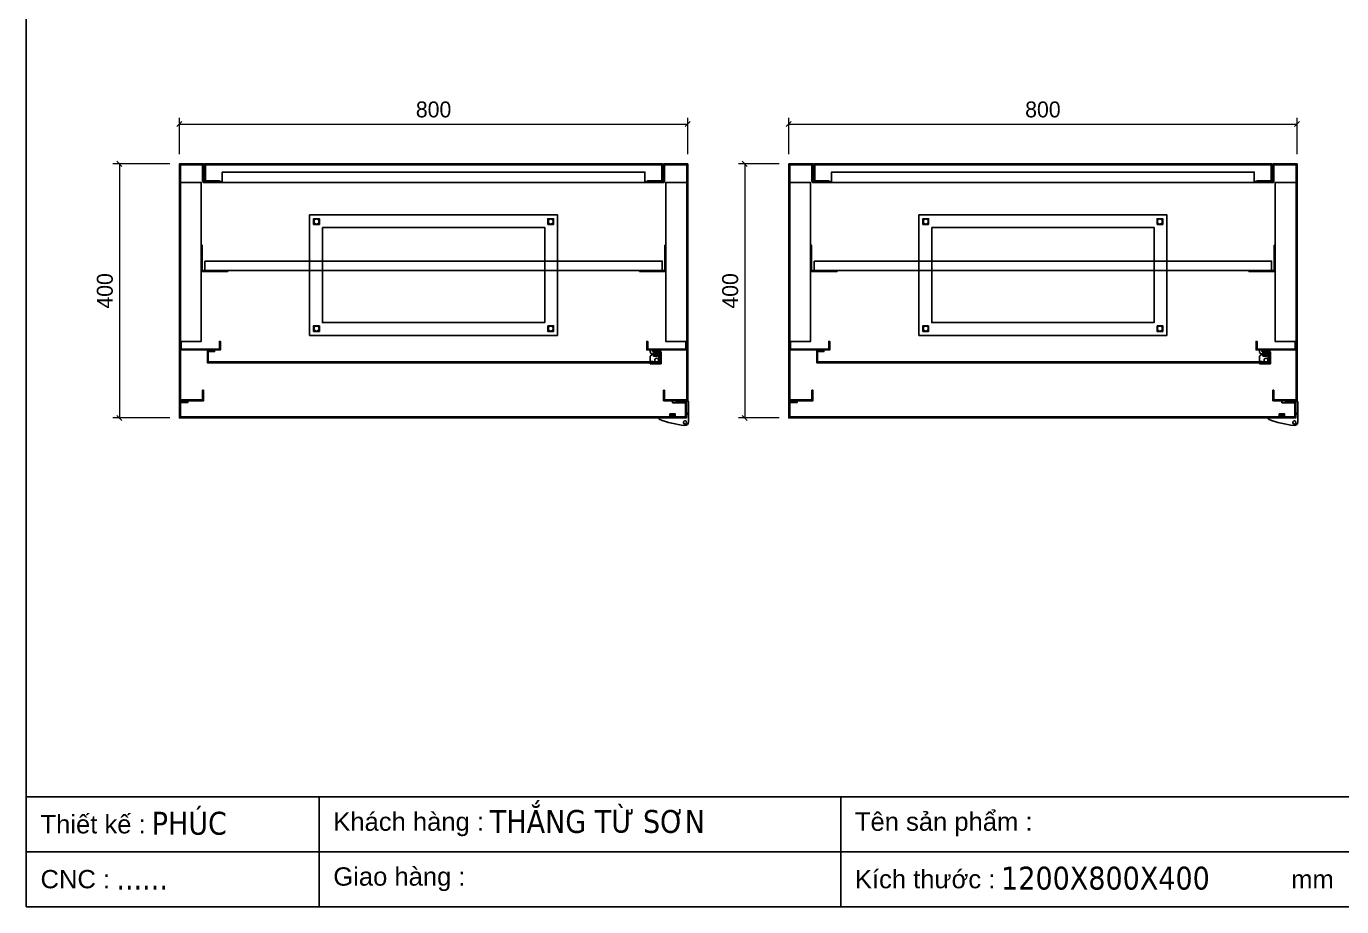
# Model space of a CAD drawing. Header units: millimetres. Extents: x 0 to 4277, y 0 to 3024.
# Drawn here: x 0 to 2070, y 0 to 1386 of the extents above; entities that cross this region are included whole.
import ezdxf
from ezdxf.enums import TextEntityAlignment as Align

# ---------------------------------------------------------------- set-up
doc = ezdxf.new("R2010")
doc.units = ezdxf.units.MM
doc.layers.add('DIM', color=253, linetype='Continuous')
doc.styles.add('Arial', font='arial.ttf')
doc.styles.add('Tahoma (Input Text)', font='tahoma.ttf')
doc.dimstyles.new('Dim-25', dxfattribs={"dimtxt": 25, "dimasz": 8, "dimexe": 10, "dimexo": 15, "dimgap": 10, "dimtad": 1, "dimdec": 0, "dimtxsty": 'Standard', "dimblk": 'OBLIQUE', "dimcen": 10, "dimclrd": 5, "dimclre": 5, "dimclrt": 3, "dimazin": 3, "dimtfac": 1, "dimtdec": 0, "dimtmove": 0, "dimatfit": 3, "dimldrblk": 'OBLIQUE', "dimlwd": 9, "dimlwe": 9})

# ---------------------------------------------------------------- blocks, each defined once
blk = doc.blocks.new('khungtenAsean2')
at = {"color": 7}
for p, q in [((2970, -1980), (0, -1980)), ((320, -1980), (320, -2100)), ((890, -1980), (890, -2100)), ((2020, -2040), (0, -2040))]:
    blk.add_line(p, q, dxfattribs=at)
blk.add_lwpolyline([(0, 0), (2970, 0), (2970, -2100), (0, -2100)], close=True, dxfattribs=at)
at = {"color": 2, "char_height": 20, "width": 917.634, "attachment_point": 4, "style": 'Arial'}
for s, insert in [('  Thiết kế :', (0, -2010)), ('  Khách hàng :', (320, -2010)), ('  Tên sản phẩm :', (890, -2010)), ('  Giao hàng :', (320, -2070)), ('  CNC :', (0, -2070)), ('  Kích thước :', (890, -2070)), ('mm', (1382.3, -2070))]:
    blk.add_mtext(s, dxfattribs=dict(at, insert=insert))
at = {"color": 1, "style": 'Tahoma (Input Text)', "flags": 8}
for tag, p in [('#01', (137.1, -2021.3)), ('#03', (506.6, -2019.3)), ('#05', (1106.6, -2021.3)), ('#07', (1834.7, -2021.3)), ('#09', (2146.7, -2021.3)), ('#02', (98.5, -2081.3)), ('#04', (486.1, -2081.3)), ('#06', (1065.3, -2081.3)), ('#08', (1817.4, -2081.3)), ('#10', (2146.7, -2081.3))]:
    blk.add_attdef(tag, p, '', height=25, dxfattribs=at)
blk.add_attdef('#11', text='', height=25, dxfattribs=at).set_placement((2915, -2067.3), align=Align.CENTER)
blk = doc.blocks.new('HL003-2-3')
h = blk.add_hatch()
h.set_pattern_fill('ANSI31', color=2, scale=0.5, style=0)
h.set_pattern_definition([(45, (8435.407, 86016.9664), (-1.122532015, 1.122532015), [])])
h.paths.add_polyline_path([(11, 10), (5, 10), (5, 0), (11, 0)])
at = {"color": 1}
for p, q in [((0, 22), (17, 22)), ((0, 20), (0, 22)), ((17, 22), (17, 3)), ((0, 20), (15, 20)), ((4, 18), (0, 18)), ((0, 10), (0, 18)), ((0, 10), (8, 3)), ((0, 4), (3.4, 7)), ((0, 0), (0, 4)), ((16, 0), (0, 0)), ((4, 20), (4, 18)), ((17, 3), (8, 3)), ((15, 20), (15, 3)), ((16, 3), (16, 0))]:
    blk.add_line(p, q, dxfattribs=at)
at = {"color": 2}
blk.add_lwpolyline([(5, 10), (11, 10), (11, 0), (5, 0)], close=True, dxfattribs=at)
at = {"color": 1}
blk.add_circle((10, 16), 3, dxfattribs=at)
blk.add_circle((10, 16), 3, dxfattribs=at)
blk = doc.blocks.new('HL044-1.3-B')
h = blk.add_hatch()
h.set_pattern_fill('ANSI31', color=1, scale=0.3, style=0)
h.set_pattern_definition([(45, (-80982.31925, -42991.2648), (-0.673519209, 0.673519209), [])])
h.paths.add_polyline_path([(-15.5, 27), (-15.5, 24), (-9.5, 24), (-9.5, 27)])
at = {"color": 1}
for p, q in [((-22, 24), (-22, 27)), ((-22, 27), (1, 27)), ((-1, 24), (-22, 24)), ((-15.5, 24), (-15.5, 27)), ((-9.5, 24), (-9.5, 27)), ((0, 23), (0, 0)), ((3, 25), (3, 0)), ((0, 0), (-43, 0)), ((-43, 0), (-43, -2)), ((-25, 6.5), (-25, 0)), ((-25, 6.5), (-19, 5.9)), ((-25, 5.5), (-19, 4.9)), ((-25, 4.5), (-19, 3.9)), ((-25, 3.5), (-19, 2.9)), ((-25, 2.5), (-19, 1.9)), ((-25, 1.5), (-19, 0.9)), ((-25, 0.5), (-19.7, 0)), ((-19, 6.5), (-19, 0)), ((0, 7.5), (3, 7.5)), ((0, 6), (3, 6)), ((3, -6.5), (3, 0))]:
    blk.add_line(p, q, dxfattribs=at)
blk.add_lwpolyline([(-26, 6.5), (-18, 6.5), (-18, 0), (-26, 0)], close=True, dxfattribs=at)
blk.add_circle((-2.3, -7), 2.55, dxfattribs=at)
for centre, radius, start, end in [((-1, 23), 1, 0, 90), ((1, 25), 2, 0, 90), ((15.4, 147.7), 160.7, 248.6705, 263.5901), ((-2.5, -6.5), 5.5, 270, 0)]:
    blk.add_arc(centre, radius, start, end, dxfattribs=at)
blk = doc.blocks.new('*D13')
at = {"color": 0, "linetype": 'ByBlock', "lineweight": -2}
for p, q in [((150.4, 1165.4), (142.4, 1173.4)), ((142.4, 773.4), (150.4, 765.4))]:
    blk.add_line(p, q, dxfattribs=at)
at = {"layer": 'Defpoints', "color": 0, "ltscale": 3, "transparency": 16777216}
for p in [(240.9, 1169.4), (146.4, 769.4), (240.9, 769.4)]:
    blk.add_point(p, dxfattribs=at)
at = {"layer": 'DIM', "color": 5, "lineweight": 9, "ltscale": 3, "transparency": 16777216}
for p, q in [((225.9, 1169.4), (136.4, 1169.4)), ((146.4, 1169.4), (146.4, 769.4)), ((225.9, 769.4), (136.4, 769.4))]:
    blk.add_line(p, q, dxfattribs=at)
at = {"layer": 'DIM', "color": 3, "ltscale": 3, "transparency": 16777216, "insert": (123.7, 969.4), "char_height": 25, "attachment_point": 5, "rotation": 90}
blk.add_mtext('400', dxfattribs=at)
blk = doc.blocks.new('_Oblique')
at = {"color": 0, "linetype": 'ByBlock', "lineweight": -2}
blk.add_line((-0.5, -0.5), (0.5, 0.5), dxfattribs=at)
blk = doc.blocks.new('*D18')
at = {"color": 0, "linetype": 'ByBlock', "lineweight": -2}
for p, q in [((244.9, 1236.1), (236.9, 1228.1)), ((1036.9, 1228.1), (1044.9, 1236.1))]:
    blk.add_line(p, q, dxfattribs=at)
at = {"layer": 'Defpoints', "color": 0, "ltscale": 3, "transparency": 16777216}
for p in [(1040.9, 1232.1), (240.9, 1169.4), (1040.9, 1169.4)]:
    blk.add_point(p, dxfattribs=at)
at = {"layer": 'DIM', "color": 5, "lineweight": 9, "ltscale": 3, "transparency": 16777216}
for p, q in [((240.9, 1184.4), (240.9, 1242.1)), ((1040.9, 1184.4), (1040.9, 1242.1)), ((240.9, 1232.1), (1040.9, 1232.1))]:
    blk.add_line(p, q, dxfattribs=at)
at = {"layer": 'DIM', "color": 3, "ltscale": 3, "transparency": 16777216, "insert": (640.9, 1254.9), "char_height": 25, "attachment_point": 5}
blk.add_mtext('800', dxfattribs=at)
blk = doc.blocks.new('*D19')
at = {"color": 0, "linetype": 'ByBlock', "lineweight": -2}
for p, q in [((1134.6, 1165.4), (1126.6, 1173.4)), ((1126.6, 773.4), (1134.6, 765.4))]:
    blk.add_line(p, q, dxfattribs=at)
at = {"layer": 'Defpoints', "color": 0, "ltscale": 3, "transparency": 16777216}
for p in [(1199.8, 1169.4), (1130.6, 769.4), (1199.8, 769.4)]:
    blk.add_point(p, dxfattribs=at)
at = {"layer": 'DIM', "color": 5, "lineweight": 9, "ltscale": 3, "transparency": 16777216}
for p, q in [((1184.8, 1169.4), (1120.6, 1169.4)), ((1130.6, 1169.4), (1130.6, 769.4)), ((1184.8, 769.4), (1120.6, 769.4))]:
    blk.add_line(p, q, dxfattribs=at)
at = {"layer": 'DIM', "color": 3, "ltscale": 3, "transparency": 16777216, "insert": (1107.8, 969.4), "char_height": 25, "attachment_point": 5, "rotation": 90}
blk.add_mtext('400', dxfattribs=at)
blk = doc.blocks.new('*D20')
at = {"color": 0, "linetype": 'ByBlock', "lineweight": -2}
for p, q in [((1203.8, 1236.1), (1195.8, 1228.1)), ((1995.8, 1228.1), (2003.8, 1236.1))]:
    blk.add_line(p, q, dxfattribs=at)
at = {"layer": 'Defpoints', "color": 0, "ltscale": 3, "transparency": 16777216}
for p in [(1999.8, 1232.1), (1199.8, 1169.4), (1999.8, 1169.4)]:
    blk.add_point(p, dxfattribs=at)
at = {"layer": 'DIM', "color": 5, "lineweight": 9, "ltscale": 3, "transparency": 16777216}
for p, q in [((1199.8, 1184.4), (1199.8, 1242.1)), ((1999.8, 1184.4), (1999.8, 1242.1)), ((1199.8, 1232.1), (1999.8, 1232.1))]:
    blk.add_line(p, q, dxfattribs=at)
at = {"layer": 'DIM', "color": 3, "ltscale": 3, "transparency": 16777216, "insert": (1599.8, 1254.9), "char_height": 25, "attachment_point": 5}
blk.add_mtext('800', dxfattribs=at)

msp = doc.modelspace()

# ---------------------------------------------------------------- linework, layer by layer
for points in [[(277.4, 812.9), (277.4, 797.9), (242.4, 797.9), (242.4, 1167.9), (277.4, 1167.9), (277.4, 1141.4), (303.9, 1141.4), (303.9, 1142.9), (278.9, 1142.9), (278.9, 1169.4), (240.9, 1169.4), (240.9, 796.4), (278.9, 796.4), (278.9, 812.9)], [(999.9, 1142.9), (999.9, 1167.9), (281.9, 1167.9), (281.9, 1142.9), (280.4, 1142.9), (280.4, 1169.4), (1001.4, 1169.4), (1001.4, 1142.9)], [(1004.4, 812.9), (1004.4, 797.9), (1039.4, 797.9), (1039.4, 1167.9), (1004.4, 1167.9), (1004.4, 1141.4), (977.9, 1141.4), (977.9, 1142.9), (1002.9, 1142.9), (1002.9, 1169.4), (1040.9, 1169.4), (1040.9, 796.4), (1002.9, 796.4), (1002.9, 812.9)], [(1236.3, 812.9), (1236.3, 797.9), (1201.3, 797.9), (1201.3, 1167.9), (1236.3, 1167.9), (1236.3, 1141.4), (1262.8, 1141.4), (1262.8, 1142.9), (1237.8, 1142.9), (1237.8, 1169.4), (1199.8, 1169.4), (1199.8, 796.4), (1237.8, 796.4), (1237.8, 812.9)], [(1958.8, 1142.9), (1958.8, 1167.9), (1240.8, 1167.9), (1240.8, 1142.9), (1239.3, 1142.9), (1239.3, 1169.4), (1960.3, 1169.4), (1960.3, 1142.9)], [(1963.3, 812.9), (1963.3, 797.9), (1998.3, 797.9), (1998.3, 1167.9), (1963.3, 1167.9), (1963.3, 1141.4), (1936.8, 1141.4), (1936.8, 1142.9), (1961.8, 1142.9), (1961.8, 1169.4), (1999.8, 1169.4), (1999.8, 796.4), (1961.8, 796.4), (1961.8, 812.9)], [(242.4, 1139.9), (275.4, 1139.9), (275.4, 889.9), (242.4, 889.9)], [(1039.4, 1139.9), (1006.4, 1139.9), (1006.4, 889.9), (1039.4, 889.9)], [(1201.3, 1139.9), (1234.3, 1139.9), (1234.3, 889.9), (1201.3, 889.9)], [(1998.3, 1139.9), (1965.3, 1139.9), (1965.3, 889.9), (1998.3, 889.9)], [(243.9, 889.9), (243.9, 877.9), (303.9, 877.9), (303.9, 889.9), (305.4, 889.9), (305.4, 876.4), (242.4, 876.4), (242.4, 889.9)], [(985.4, 873.9), (995.4, 873.9), (995.4, 857.9), (286.4, 857.9), (286.4, 873.9), (296.4, 873.9), (296.4, 875.4), (284.9, 875.4), (284.9, 856.4), (996.9, 856.4), (996.9, 875.4), (985.4, 875.4)], [(1037.9, 889.9), (1037.9, 877.9), (977.9, 877.9), (977.9, 889.9), (976.4, 889.9), (976.4, 876.4), (1039.4, 876.4), (1039.4, 889.9)], [(1202.8, 889.9), (1202.8, 877.9), (1262.8, 877.9), (1262.8, 889.9), (1264.3, 889.9), (1264.3, 876.4), (1201.3, 876.4), (1201.3, 889.9)], [(1944.3, 873.9), (1954.3, 873.9), (1954.3, 857.9), (1245.3, 857.9), (1245.3, 873.9), (1255.3, 873.9), (1255.3, 875.4), (1243.8, 875.4), (1243.8, 856.4), (1955.8, 856.4), (1955.8, 875.4), (1944.3, 875.4)], [(1996.8, 889.9), (1996.8, 877.9), (1936.8, 877.9), (1936.8, 889.9), (1935.3, 889.9), (1935.3, 876.4), (1998.3, 876.4), (1998.3, 889.9)], [(1025.4, 793.9), (1037.4, 793.9), (1037.4, 770.9), (242.4, 770.9), (242.4, 793.9), (254.4, 793.9), (254.4, 795.4), (240.9, 795.4), (240.9, 769.4), (1038.9, 769.4), (1038.9, 795.4), (1025.4, 795.4)], [(1984.3, 793.9), (1996.3, 793.9), (1996.3, 770.9), (1201.3, 770.9), (1201.3, 793.9), (1213.3, 793.9), (1213.3, 795.4), (1199.8, 795.4), (1199.8, 769.4), (1997.8, 769.4), (1997.8, 795.4), (1984.3, 795.4)]]:
    msp.add_lwpolyline(points, close=True)
at = {"color": 251}
for points in [[(973.4, 1141.4), (1003.4, 1141.4), (1003.4, 1139.9), (278.4, 1139.9), (278.4, 1141.4), (308.4, 1141.4), (308.4, 1156.4), (973.4, 1156.4), (973.4, 1141.4)], [(1932.3, 1141.4), (1962.3, 1141.4), (1962.3, 1139.9), (1237.3, 1139.9), (1237.3, 1141.4), (1267.3, 1141.4), (1267.3, 1156.4), (1932.3, 1156.4), (1932.3, 1141.4)]]:
    msp.add_lwpolyline(points, dxfattribs=at)
at = {"color": 7}
for points in [[(445.9, 1089.4), (835.9, 1089.4), (835.9, 899.4), (445.9, 899.4)], [(1404.8, 1089.4), (1794.8, 1089.4), (1794.8, 899.4), (1404.8, 899.4)]]:
    msp.add_lwpolyline(points, close=True, dxfattribs=at)
at = {"color": 2}
for points in [[(461.2, 1074.1), (452.2, 1074.1), (452.2, 1083.1), (461.2, 1083.1)], [(820.7, 1074.1), (829.7, 1074.1), (829.7, 1083.1), (820.7, 1083.1)], [(1420, 1074.1), (1411, 1074.1), (1411, 1083.1), (1420, 1083.1)], [(1779.5, 1074.1), (1788.5, 1074.1), (1788.5, 1083.1), (1779.5, 1083.1)], [(465.9, 1069.4), (815.9, 1069.4), (815.9, 919.4), (465.9, 919.4)], [(1424.8, 1069.4), (1774.8, 1069.4), (1774.8, 919.4), (1424.8, 919.4)], [(461.2, 914.6), (452.2, 914.6), (452.2, 905.6), (461.2, 905.6)], [(820.7, 914.6), (829.7, 914.6), (829.7, 905.6), (820.7, 905.6)], [(1420, 914.6), (1411, 914.6), (1411, 905.6), (1420, 905.6)], [(1779.5, 914.6), (1788.5, 914.6), (1788.5, 905.6), (1779.5, 905.6)]]:
    msp.add_lwpolyline(points, close=True, dxfattribs=at)
at = {"color": 251}
for points in [[(316.9, 999.9), (275.4, 999.9), (275.4, 1041.4), (276.9, 1041.4), (276.9, 1001.4), (316.9, 1001.4)], [(964.9, 999.9), (1006.4, 999.9), (1006.4, 1041.4), (1004.9, 1041.4), (1004.9, 1001.4), (964.9, 1001.4)], [(1275.8, 999.9), (1234.3, 999.9), (1234.3, 1041.4), (1235.8, 1041.4), (1235.8, 1001.4), (1275.8, 1001.4)], [(1923.8, 999.9), (1965.3, 999.9), (1965.3, 1041.4), (1963.8, 1041.4), (1963.8, 1001.4), (1923.8, 1001.4)], [(280.9, 1016.4), (1000.9, 1016.4), (1000.9, 1001.4), (280.9, 1001.4)], [(1239.8, 1016.4), (1959.8, 1016.4), (1959.8, 1001.4), (1239.8, 1001.4)]]:
    msp.add_lwpolyline(points, close=True, dxfattribs=at)
at = {"color": 7}
for centre in [(456.7, 1078.6), (825.2, 1078.6), (1415.5, 1078.6), (1784, 1078.6), (456.7, 910.1), (825.2, 910.1), (1415.5, 910.1), (1784, 910.1)]:
    msp.add_circle(centre, 4, dxfattribs=at)

# ---------------------------------------------------------------- block references
ref = msp.add_blockref('khungtenAsean2', (0, 3024), dxfattribs=dict(xscale=1.440000000002328, yscale=1.440000000002328, zscale=1.440000000002328))
ref.add_attrib('#06', '1200X800X400', (1534.1, 27), dxfattribs={"color": 1, "height": 36, "style": 'Tahoma (Input Text)'})
ref.add_attrib('#03', 'THẮNG TỪ SƠN', (729.5, 116.2), dxfattribs={"color": 1, "height": 36, "style": 'Tahoma (Input Text)'})
ref.add_attrib('#02', '......', (141.8, 27), dxfattribs={"color": 1, "height": 36, "style": 'Tahoma (Input Text)'})
ref.add_attrib('#01', 'PHÚC', (197.4, 113.4), dxfattribs={"color": 1, "height": 36, "style": 'Tahoma (Input Text)'})
at = {"xscale": -1, "rotation": 180}
for p in [(981.9, 876.4), (1940.8, 876.4)]:
    msp.add_blockref('HL003-2-3', p, dxfattribs=at)
for p in [(1038.9, 769.4), (1997.8, 769.4)]:
    msp.add_blockref('HL044-1.3-B', p)

# ---------------------------------------------------------------- dimensions: what is measured, and where the dimension line sits
at = {"layer": 'DIM', "color": 7, "ltscale": 3}
for base, p1, p2, picture, middle in [((1040.9, 1232.1), (240.9, 1169.4), (1040.9, 1169.4), '*D18', (640.9, 1254.9)), ((1999.8, 1232.1), (1199.8, 1169.4), (1999.8, 1169.4), '*D20', (1599.8, 1254.9))]:
    dim = msp.add_linear_dim(base=base, p1=p1, p2=p2, dimstyle='Dim-25', dxfattribs=at)
    dim.commit()
    dim.dimension.update_dxf_attribs({"geometry": picture, "text_midpoint": middle})
dim = msp.add_linear_dim(base=(146.4, 769.4), p1=(240.9, 1169.4), p2=(240.9, 769.4), angle=90, dimstyle='Dim-25', dxfattribs=at)
dim.commit()
dim.dimension.update_dxf_attribs({"geometry": '*D13', "text_midpoint": (123.7, 969.4)})
dim = msp.add_linear_dim(base=(1130.6, 769.4), p1=(1199.8, 1169.4), p2=(1199.8, 769.4), angle=90, dimstyle='Dim-25', dxfattribs=at)
dim.commit()
dim.dimension.update_dxf_attribs({"geometry": '*D19', "text_midpoint": (1130.6, 969.4), "dimtype": 160})

doc.saveas('drawing.dxf')
